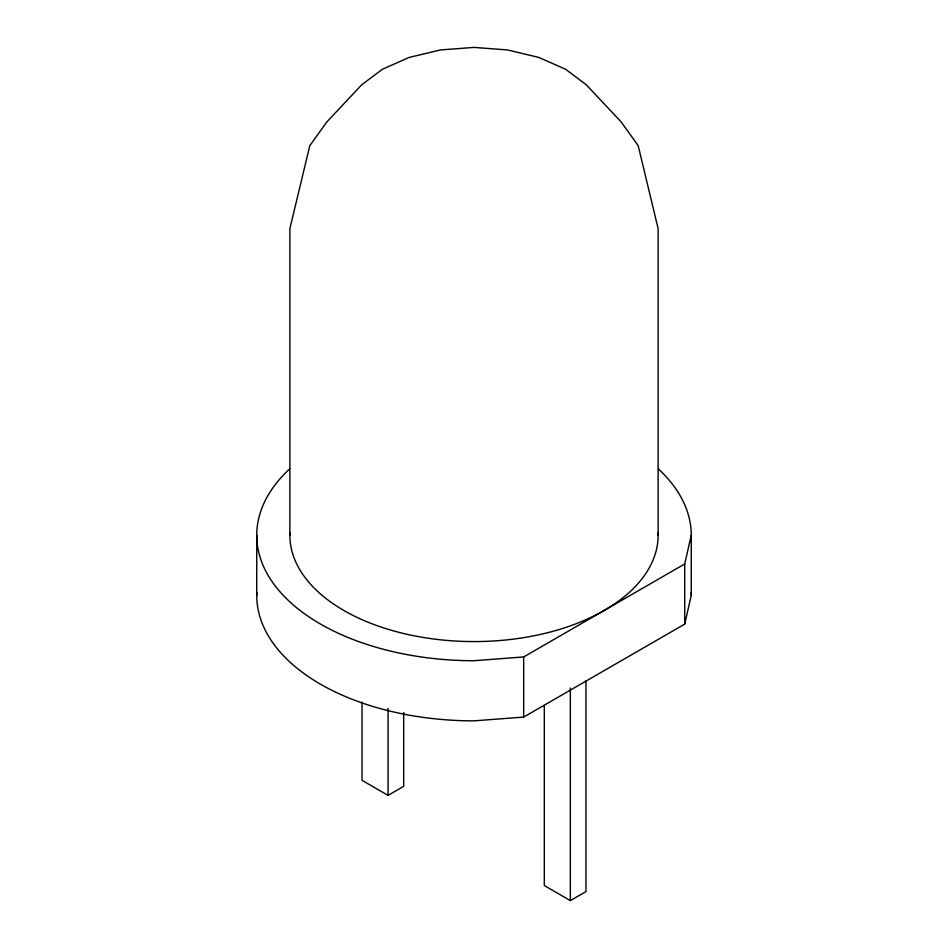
<?xml version="1.0" encoding="UTF-8"?>
<svg xmlns="http://www.w3.org/2000/svg" width="948" height="948" viewBox="0 0 948 948"><rect width="100%" height="100%" fill="white"/><g stroke="black" fill="none" stroke-linecap="round" stroke-linejoin="round"><path stroke-width="1.42" d="M256.789 592.595A217.258 125.432 0 0 0 474 720.859L523.663 717.079L684.729 624.092L684.729 563.953L691.258 535.288A217.258 125.432 0 0 0 658.279 468.845M684.729 624.092L691.258 595.415L691.258 535.288M289.721 468.845A217.258 125.432 0 0 0 283.985 596.114A217.258 125.432 0 0 0 474 660.72L523.663 656.952L684.729 563.953M362.029 702.124L362.029 780.334L388.076 795.372L403.694 786.342L403.694 712.564M544.306 705.537L544.306 885.562L570.341 900.6L585.971 891.582L585.971 680.557M658.125 535.288L658.125 228.598L638.194 145.672L621.213 121.996L586.35 84.846L565.731 69.334L538.867 57.437L507.571 49.948L474 47.4L440.429 49.948L409.133 57.437L382.269 69.334L361.65 84.846L326.787 121.996L309.806 145.672L289.875 228.598L289.875 535.288M570.341 688.106L570.341 900.6M523.663 656.952L523.663 717.079M388.076 708.298L388.076 795.372M256.742 535.288L256.742 595.415M658.054 532.527A184.125 106.306 0 0 1 474 641.583A184.125 106.306 0 0 1 289.946 532.527M691.211 592.595A217.258 125.432 0 0 1 691.258 595.415"/></g></svg>
